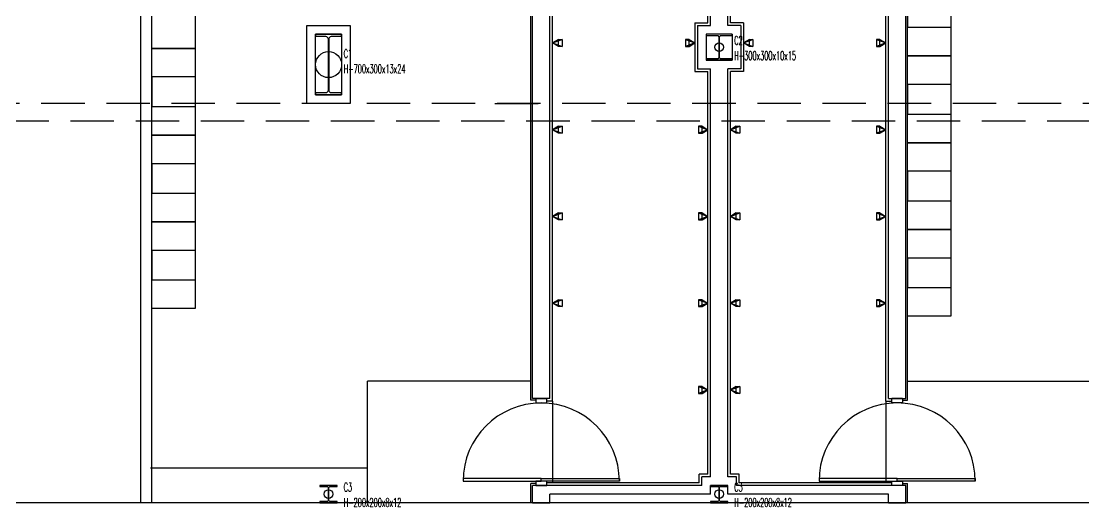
# Model space of a CAD drawing. Header units: millimetres. Extents: x 10462777 to 22643323, y 453826 to 1389191.
# Drawn here: x 11475833 to 11488073, y 606760 to 612357 of the extents above; entities that cross this region are included whole.
import ezdxf
from ezdxf.enums import TextEntityAlignment as Align

# ---------------------------------------------------------------- set-up
doc = ezdxf.new("R2010")
doc.units = ezdxf.units.MM
doc.header["$LTSCALE"] = 200
doc.header["$MEASUREMENT"] = 0
doc.linetypes.add('HIDDEN', pattern=[3.75, 2.5, -1.25])
for name, color, linetype in [('4', 4, 'CONTINUOUS'), ('COL', 2, 'CONTINUOUS'), ('door', 4, 'CONTINUOUS'), ('EL', 9, 'CONTINUOUS'), ('ELE', 7, 'CONTINUOUS'), ('FIN', 5, 'CONTINUOUS'), ('panel', 4, 'CONTINUOUS'), ('tab6', 5, 'HIDDEN'), ('TOI', 8, 'CONTINUOUS'), ('WAL', 3, 'CONTINUOUS')]:
    doc.layers.add(name, color=color, linetype=linetype)
doc.layers.add('No_Print', color=153, linetype='CONTINUOUS', plot=False)
doc.styles.add('HYwulM', font='txt.shx ', dxfattribs={"bigfont": ' whgtxt.shx'})

msp = doc.modelspace()

# ---------------------------------------------------------------- linework, layer by layer
at = {"layer": '4', "color": 253}
for p, q in [((11477335.7949, 612044.73366), (11477335.7949, 613044.73366)), ((11477835.7949, 613044.73366), (11477835.7949, 612044.73366)), ((11486043.2949, 611957.23366), (11486043.2949, 612957.23366)), ((11486543.2949, 612957.23366), (11486543.2949, 611957.23366)), ((11486043.2949, 612627.23366), (11486043.2949, 612287.23366)), ((11486043.2949, 612287.23366), (11486543.2949, 612287.23366)), ((11477835.7949, 612044.73366), (11477335.7949, 612044.73366)), ((11477335.7949, 611044.73366), (11477335.7949, 612044.73366)), ((11477335.7949, 612044.73366), (11477835.7949, 612044.73366)), ((11477835.7949, 612044.73366), (11477835.7949, 611044.73366)), ((11477835.7949, 612044.73366), (11477835.7949, 611714.73366)), ((11486543.2949, 611957.23366), (11486043.2949, 611957.23366)), ((11486043.2949, 610957.23366), (11486043.2949, 611957.23366)), ((11486043.2949, 611957.23366), (11486543.2949, 611957.23366)), ((11486543.2949, 611957.23366), (11486543.2949, 610957.23366)), ((11486543.2949, 611957.23366), (11486543.2949, 611627.23366)), ((11477835.7949, 611714.73366), (11477335.7949, 611714.73366)), ((11477335.7949, 611714.73366), (11477335.7949, 611374.73366)), ((11486543.2949, 611627.23366), (11486043.2949, 611627.23366)), ((11486043.2949, 611627.23366), (11486043.2949, 611287.23366)), ((11477335.7949, 611374.73366), (11477835.7949, 611374.73366)), ((11486043.2949, 611287.23366), (11486543.2949, 611287.23366)), ((11477335.7949, 610044.73366), (11477335.7949, 611044.73366)), ((11477335.7949, 611044.73366), (11477835.7949, 611044.73366)), ((11477835.7949, 611044.73366), (11477335.7949, 611044.73366)), ((11477835.7949, 611044.73366), (11477835.7949, 610044.73366)), ((11477835.7949, 611044.73366), (11477835.7949, 610714.73366)), ((11486043.2949, 609957.23366), (11486043.2949, 610957.23366)), ((11486043.2949, 610957.23366), (11486543.2949, 610957.23366)), ((11486543.2949, 610957.23366), (11486043.2949, 610957.23366)), ((11486543.2949, 610957.23366), (11486543.2949, 609957.23366)), ((11486543.2949, 610957.23366), (11486543.2949, 610627.23366)), ((11477835.7949, 610714.73366), (11477335.7949, 610714.73366)), ((11477335.7949, 610714.73366), (11477335.7949, 610374.73366)), ((11486543.2949, 610627.23366), (11486043.2949, 610627.23366)), ((11486043.2949, 610627.23366), (11486043.2949, 610287.23366)), ((11477335.7949, 610374.73366), (11477835.7949, 610374.73366)), ((11486043.2949, 610287.23366), (11486543.2949, 610287.23366)), ((11477335.7949, 609044.73366), (11477335.7949, 610044.73366)), ((11477335.7949, 610044.73366), (11477835.7949, 610044.73366)), ((11477835.7949, 610044.73366), (11477335.7949, 610044.73366)), ((11477835.7949, 610044.73366), (11477835.7949, 609044.73366)), ((11477835.7949, 610044.73366), (11477835.7949, 609714.73366)), ((11486043.2949, 608957.23366), (11486043.2949, 609957.23366)), ((11486043.2949, 609957.23366), (11486543.2949, 609957.23366)), ((11486543.2949, 609957.23366), (11486043.2949, 609957.23366)), ((11486543.2949, 609957.23366), (11486543.2949, 608957.23366)), ((11486543.2949, 609957.23366), (11486543.2949, 609627.23366)), ((11477835.7949, 609714.73366), (11477335.7949, 609714.73366)), ((11477335.7949, 609714.73366), (11477335.7949, 609374.73366)), ((11486543.2949, 609627.23366), (11486043.2949, 609627.23366)), ((11486043.2949, 609627.23366), (11486043.2949, 609287.23366)), ((11477335.7949, 609374.73366), (11477835.7949, 609374.73366)), ((11486043.2949, 609287.23366), (11486543.2949, 609287.23366)), ((11477835.7949, 609044.73366), (11477335.7949, 609044.73366)), ((11486543.2949, 608957.23366), (11486043.2949, 608957.23366)), ((11477323.2949, 607207.23366), (11479823.2949, 607207.23366))]:
    msp.add_line(p, q, dxfattribs=at)
at = {"layer": 'COL', "color": 253}
for points in [[(11479366.7949, 611559.23366, -0.4142135624), (11479338.7949, 611531.23366), (11479223.2949, 611531.23366), (11479223.2949, 611507.23366), (11479523.2949, 611507.23366), (11479523.2949, 611531.23366), (11479407.7949, 611531.23366, -0.4142135624), (11479379.7949, 611559.23366), (11479379.7949, 612155.23366, -0.4142135624), (11479407.7949, 612183.23366), (11479523.2949, 612183.23366), (11479523.2949, 612207.23366), (11479223.2949, 612207.23366), (11479223.2949, 612183.23366), (11479338.7949, 612183.23366, -0.4142135624), (11479366.7949, 612155.23366)], [(11483868.2949, 611938.23366, -0.4142135624), (11483852.2949, 611922.23366), (11483723.2949, 611922.23366), (11483723.2949, 611907.23366), (11484023.2949, 611907.23366), (11484023.2949, 611922.23366), (11483894.2949, 611922.23366, -0.4142135624), (11483878.2949, 611938.23366), (11483878.2949, 612176.23366, -0.4142135624), (11483894.2949, 612192.23366), (11484023.2949, 612192.23366), (11484023.2949, 612207.23366), (11483723.2949, 612207.23366), (11483723.2949, 612192.23366), (11483852.2949, 612192.23366, -0.4142135624), (11483868.2949, 612176.23366)], [(11479369.2949, 606835.23366, -0.4142135624), (11479353.2949, 606819.23366), (11479273.2949, 606819.23366), (11479273.2949, 606807.23366), (11479473.2949, 606807.23366), (11479473.2949, 606819.23366), (11479393.2949, 606819.23366, -0.4142135624), (11479377.2949, 606835.23366), (11479377.2949, 606979.23366, -0.4142135624), (11479393.2949, 606995.23366), (11479473.2949, 606995.23366), (11479473.2949, 607007.23366), (11479273.2949, 607007.23366), (11479273.2949, 606995.23366), (11479353.2949, 606995.23366, -0.4142135624), (11479369.2949, 606979.23366)], [(11483869.2949, 606835.23366, -0.4142135624), (11483853.2949, 606819.23366), (11483773.2949, 606819.23366), (11483773.2949, 606807.23366), (11483973.2949, 606807.23366), (11483973.2949, 606819.23366), (11483893.2949, 606819.23366, -0.4142135624), (11483877.2949, 606835.23366), (11483877.2949, 606979.23366, -0.4142135624), (11483893.2949, 606995.23366), (11483973.2949, 606995.23366), (11483973.2949, 607007.23366), (11483773.2949, 607007.23366), (11483773.2949, 606995.23366), (11483853.2949, 606995.23366, -0.4142135624), (11483869.2949, 606979.23366)]]:
    msp.add_lwpolyline(points, format="xyb", close=True, dxfattribs=at)
at = {"layer": 'door', "color": 253, "linetype": 'Continuous'}
for p, q in [((11481885.7949, 608007.23366), (11481760.7949, 608007.23366)), ((11481760.7949, 608007.23366), (11481760.7949, 607957.23366)), ((11481885.7949, 607957.23366), (11481885.7949, 608007.23366)), ((11485860.7949, 608007.23366), (11485985.7949, 608007.23366)), ((11485860.7949, 607957.23366), (11485860.7949, 608007.23366)), ((11485985.7949, 608007.23366), (11485985.7949, 607957.23366)), ((11481760.7949, 607957.23366), (11481885.7949, 607957.23366)), ((11485985.7949, 607957.23366), (11485860.7949, 607957.23366)), ((11481823.2949, 607087.23366), (11480923.2949, 607087.23366)), ((11480923.2949, 607087.23366), (11480923.2949, 607057.23366)), ((11480923.2949, 607057.23366), (11481823.2949, 607057.23366)), ((11481885.7949, 607057.23366), (11481760.7949, 607057.23366)), ((11481760.7949, 607057.23366), (11481760.7949, 607007.23366)), ((11481823.2949, 607057.23366), (11481823.2949, 607087.23366)), ((11481823.2949, 607087.23366), (11482723.2949, 607087.23366)), ((11481823.2949, 607057.23366), (11481823.2949, 607087.23366)), ((11482723.2949, 607057.23366), (11481823.2949, 607057.23366)), ((11481885.7949, 607007.23366), (11481885.7949, 607057.23366)), ((11482723.2949, 607087.23366), (11482723.2949, 607057.23366)), ((11485923.2949, 607087.23366), (11485023.2949, 607087.23366)), ((11485023.2949, 607087.23366), (11485023.2949, 607057.23366)), ((11485023.2949, 607057.23366), (11485923.2949, 607057.23366)), ((11485860.7949, 607057.23366), (11485985.7949, 607057.23366)), ((11485860.7949, 607007.23366), (11485860.7949, 607057.23366)), ((11485923.2949, 607057.23366), (11485923.2949, 607087.23366)), ((11485923.2949, 607057.23366), (11485923.2949, 607087.23366)), ((11485923.2949, 607087.23366), (11486823.2949, 607087.23366)), ((11486823.2949, 607057.23366), (11485923.2949, 607057.23366)), ((11485985.7949, 607057.23366), (11485985.7949, 607007.23366)), ((11486823.2949, 607087.23366), (11486823.2949, 607057.23366)), ((11481760.7949, 607007.23366), (11481885.7949, 607007.23366)), ((11485985.7949, 607007.23366), (11485860.7949, 607007.23366))]:
    msp.add_line(p, q, dxfattribs=at)
for centre, start, end in [((11481823.2949, 607057.23366), 90, 180), ((11481823.2949, 607057.23366), 0, 90), ((11485923.2949, 607057.23366), 90, 180), ((11485923.2949, 607057.23366), 0, 90)]:
    msp.add_arc(centre, 900, start, end, dxfattribs=at)
at = {"layer": 'EL', "color": 253}
for p, q in [((11481953.2949, 607977.23366), (11481953.2949, 607037.23366)), ((11485793.2949, 607977.23366), (11485793.2949, 607037.23366))]:
    msp.add_line(p, q, dxfattribs=at)
at = {"layer": 'ELE', "color": 253}
for p, q in [((11481703.2949, 608207.23366), (11479823.2949, 608207.23366)), ((11479823.2949, 606807.23366), (11479823.2949, 608207.23366)), ((11486043.2949, 608207.23366), (11488523.2949, 608207.23366))]:
    msp.add_line(p, q, dxfattribs=at)
at = {"layer": 'FIN', "color": 253}
for p, q in [((11481703.2949, 607987.23366), (11481703.2949, 616044.73366)), ((11486043.2949, 607987.23366), (11486043.2949, 616044.73366)), ((11481953.2949, 607977.23366), (11481953.2949, 615814.73366)), ((11483743.2949, 612339.73366), (11483743.2949, 615814.73366)), ((11484003.2949, 612339.73366), (11484003.2949, 615814.73366)), ((11485793.2949, 607977.23366), (11485793.2949, 615814.73366)), ((11483593.2949, 612339.73366), (11483593.2949, 611779.73366)), ((11483593.2949, 612339.73366), (11483743.2949, 612339.73366)), ((11484153.2949, 612339.73366), (11484003.2949, 612339.73366)), ((11484153.2949, 612339.73366), (11484153.2949, 611779.73366)), ((11483593.2949, 611779.73366), (11483743.2949, 611779.73366)), ((11483743.2949, 607137.23366), (11483743.2949, 611779.73366)), ((11484003.2949, 607137.23366), (11484003.2949, 611779.73366)), ((11484153.2949, 611779.73366), (11484003.2949, 611779.73366)), ((11481760.7949, 607987.23366), (11481703.2949, 607987.23366)), ((11481953.2949, 607977.23366), (11481885.7949, 607977.23366)), ((11485793.2949, 607977.23366), (11485860.7949, 607977.23366)), ((11485985.7949, 607987.23366), (11486043.2949, 607987.23366)), ((11483643.2949, 607037.23366), (11483643.2949, 607137.23366)), ((11483743.2949, 607137.23366), (11483643.2949, 607137.23366)), ((11484103.2949, 607137.23366), (11484003.2949, 607137.23366)), ((11484103.2949, 607037.23366), (11484103.2949, 607137.23366)), ((11481760.7949, 607027.23366), (11481703.2949, 607027.23366)), ((11481703.2949, 606807.23366), (11481703.2949, 607027.23366)), ((11483643.2949, 607037.23366), (11481885.7949, 607037.23366)), ((11485860.7949, 607037.23366), (11484103.2949, 607037.23366)), ((11485985.7949, 607027.23366), (11486043.2949, 607027.23366)), ((11486043.2949, 606807.23366), (11486043.2949, 607027.23366))]:
    msp.add_line(p, q, dxfattribs=at)
at = {"layer": 'No_Print', "color": 253}
for centre, radius in [((11483873.2949, 612057.23366), 50), ((11479373.2949, 611857.23366), 150), ((11479373.2949, 606907.23366), 50), ((11483873.2949, 606907.23366), 50)]:
    msp.add_circle(centre, radius, dxfattribs=at)
at = {"layer": 'panel', "color": 253}
for p, q in [((11477210.7949, 606807.23366), (11477210.7949, 617757.23366)), ((11477335.7949, 606807.23366), (11477335.7949, 617757.23366)), ((11479123.2949, 612309.73366), (11479623.2949, 612309.73366)), ((11479123.2949, 611409.73366), (11479123.2949, 612309.73366)), ((11479623.2949, 612309.73366), (11479623.2949, 611409.73366)), ((11479223.2949, 612209.73366), (11479523.2949, 612209.73366)), ((11479223.2949, 611509.73366), (11479223.2949, 612209.73366)), ((11479523.2949, 612209.73366), (11479523.2949, 611509.73366)), ((11479523.2949, 611509.73366), (11479223.2949, 611509.73366)), ((11479623.2949, 611409.73366), (11479123.2949, 611409.73366)), ((11481760.7949, 608007.23366), (11481885.7949, 608007.23366)), ((11485985.7949, 608007.23366), (11485860.7949, 608007.23366)), ((11488523.2949, 606807.23366), (11441223.2949, 606807.23366))]:
    msp.add_line(p, q, dxfattribs=at)
at = {"layer": 'tab6', "color": 253}
for p, q in [((11497563.67703, 611407.23366), (11436650.7949, 611407.23366)), ((11481289.2949, 611407.23366), (11481889.2949, 611407.23366)), ((11436650.7949, 611207.23366), (11497563.67703, 611207.23366))]:
    msp.add_line(p, q, dxfattribs=at)
at = {"layer": 'TOI', "color": 253}
for p, q in [((11482020.7865, 612147.20876), (11481953.2949, 612107.23366)), ((11482020.7865, 612147.20876), (11481953.2949, 612107.23366)), ((11482062.64383, 612147.20876), (11481953.2949, 612107.23366)), ((11481953.2949, 612107.23366), (11482062.64383, 612147.20876)), ((11482020.7865, 612067.25856), (11481953.2949, 612107.23366)), ((11482020.7865, 612067.25856), (11481953.2949, 612107.23366)), ((11481953.2949, 612107.23366), (11482062.64383, 612067.25856)), ((11481953.2949, 612107.23366), (11482062.64383, 612067.25856)), ((11482020.7865, 612067.25856), (11482020.7865, 612147.20876)), ((11482020.7865, 612147.20876), (11482062.64383, 612147.20876)), ((11482062.64383, 612067.25856), (11482020.7865, 612067.25856)), ((11482062.64383, 612147.20876), (11482062.64383, 612067.25856)), ((11483483.94596, 612147.20876), (11483483.94596, 612067.25856)), ((11483525.8033, 612147.20876), (11483483.94596, 612147.20876)), ((11483483.94596, 612147.20876), (11483593.2949, 612107.23366)), ((11483593.2949, 612107.23366), (11483483.94596, 612147.20876)), ((11483593.2949, 612107.23366), (11483483.94596, 612067.25856)), ((11483593.2949, 612107.23366), (11483483.94596, 612067.25856)), ((11483483.94596, 612067.25856), (11483525.8033, 612067.25856)), ((11483525.8033, 612147.20876), (11483593.2949, 612107.23366)), ((11483525.8033, 612147.20876), (11483593.2949, 612107.23366)), ((11483525.8033, 612067.25856), (11483525.8033, 612147.20876)), ((11483525.8033, 612067.25856), (11483593.2949, 612107.23366)), ((11483525.8033, 612067.25856), (11483593.2949, 612107.23366)), ((11484220.7865, 612147.20876), (11484153.2949, 612107.23366)), ((11484220.7865, 612147.20876), (11484153.2949, 612107.23366)), ((11484262.64383, 612147.20876), (11484153.2949, 612107.23366)), ((11484153.2949, 612107.23366), (11484262.64383, 612147.20876)), ((11484220.7865, 612067.25856), (11484153.2949, 612107.23366)), ((11484220.7865, 612067.25856), (11484153.2949, 612107.23366)), ((11484153.2949, 612107.23366), (11484262.64383, 612067.25856)), ((11484153.2949, 612107.23366), (11484262.64383, 612067.25856)), ((11484220.7865, 612067.25856), (11484220.7865, 612147.20876)), ((11484220.7865, 612147.20876), (11484262.64383, 612147.20876)), ((11484262.64383, 612067.25856), (11484220.7865, 612067.25856)), ((11484262.64383, 612147.20876), (11484262.64383, 612067.25856)), ((11485683.94596, 612147.20876), (11485683.94596, 612067.25856)), ((11485725.8033, 612147.20876), (11485683.94596, 612147.20876)), ((11485683.94596, 612147.20876), (11485793.2949, 612107.23366)), ((11485793.2949, 612107.23366), (11485683.94596, 612147.20876)), ((11485793.2949, 612107.23366), (11485683.94596, 612067.25856)), ((11485793.2949, 612107.23366), (11485683.94596, 612067.25856)), ((11485683.94596, 612067.25856), (11485725.8033, 612067.25856)), ((11485725.8033, 612147.20876), (11485793.2949, 612107.23366)), ((11485725.8033, 612147.20876), (11485793.2949, 612107.23366)), ((11485725.8033, 612067.25856), (11485725.8033, 612147.20876)), ((11485725.8033, 612067.25856), (11485793.2949, 612107.23366)), ((11485725.8033, 612067.25856), (11485793.2949, 612107.23366)), ((11482020.7865, 611147.20876), (11481953.2949, 611107.23366)), ((11482020.7865, 611147.20876), (11481953.2949, 611107.23366)), ((11482062.64383, 611147.20876), (11481953.2949, 611107.23366)), ((11481953.2949, 611107.23366), (11482062.64383, 611147.20876)), ((11482020.7865, 611067.25856), (11481953.2949, 611107.23366)), ((11482020.7865, 611067.25856), (11481953.2949, 611107.23366)), ((11481953.2949, 611107.23366), (11482062.64383, 611067.25856)), ((11481953.2949, 611107.23366), (11482062.64383, 611067.25856)), ((11482020.7865, 611067.25856), (11482020.7865, 611147.20876)), ((11482020.7865, 611147.20876), (11482062.64383, 611147.20876)), ((11482062.64383, 611067.25856), (11482020.7865, 611067.25856)), ((11482062.64383, 611147.20876), (11482062.64383, 611067.25856)), ((11483633.94596, 611147.20876), (11483633.94596, 611067.25856)), ((11483675.8033, 611147.20876), (11483633.94596, 611147.20876)), ((11483633.94596, 611147.20876), (11483743.2949, 611107.23366)), ((11483743.2949, 611107.23366), (11483633.94596, 611147.20876)), ((11483743.2949, 611107.23366), (11483633.94596, 611067.25856)), ((11483743.2949, 611107.23366), (11483633.94596, 611067.25856)), ((11483633.94596, 611067.25856), (11483675.8033, 611067.25856)), ((11483675.8033, 611147.20876), (11483743.2949, 611107.23366)), ((11483675.8033, 611147.20876), (11483743.2949, 611107.23366)), ((11483675.8033, 611067.25856), (11483675.8033, 611147.20876)), ((11483675.8033, 611067.25856), (11483743.2949, 611107.23366)), ((11483675.8033, 611067.25856), (11483743.2949, 611107.23366)), ((11484070.7865, 611147.20876), (11484003.2949, 611107.23366)), ((11484070.7865, 611147.20876), (11484003.2949, 611107.23366)), ((11484112.64383, 611147.20876), (11484003.2949, 611107.23366)), ((11484003.2949, 611107.23366), (11484112.64383, 611147.20876)), ((11484070.7865, 611067.25856), (11484003.2949, 611107.23366)), ((11484070.7865, 611067.25856), (11484003.2949, 611107.23366)), ((11484003.2949, 611107.23366), (11484112.64383, 611067.25856)), ((11484003.2949, 611107.23366), (11484112.64383, 611067.25856)), ((11484070.7865, 611067.25856), (11484070.7865, 611147.20876)), ((11484070.7865, 611147.20876), (11484112.64383, 611147.20876)), ((11484112.64383, 611067.25856), (11484070.7865, 611067.25856)), ((11484112.64383, 611147.20876), (11484112.64383, 611067.25856)), ((11485683.94596, 611147.20876), (11485683.94596, 611067.25856)), ((11485725.8033, 611147.20876), (11485683.94596, 611147.20876)), ((11485683.94596, 611147.20876), (11485793.2949, 611107.23366)), ((11485793.2949, 611107.23366), (11485683.94596, 611147.20876)), ((11485793.2949, 611107.23366), (11485683.94596, 611067.25856)), ((11485793.2949, 611107.23366), (11485683.94596, 611067.25856)), ((11485683.94596, 611067.25856), (11485725.8033, 611067.25856)), ((11485725.8033, 611147.20876), (11485793.2949, 611107.23366)), ((11485725.8033, 611147.20876), (11485793.2949, 611107.23366)), ((11485725.8033, 611067.25856), (11485725.8033, 611147.20876)), ((11485725.8033, 611067.25856), (11485793.2949, 611107.23366)), ((11485725.8033, 611067.25856), (11485793.2949, 611107.23366)), ((11482020.7865, 610147.20876), (11481953.2949, 610107.23366)), ((11482020.7865, 610147.20876), (11481953.2949, 610107.23366)), ((11482062.64383, 610147.20876), (11481953.2949, 610107.23366)), ((11481953.2949, 610107.23366), (11482062.64383, 610147.20876)), ((11482020.7865, 610067.25856), (11481953.2949, 610107.23366)), ((11482020.7865, 610067.25856), (11481953.2949, 610107.23366)), ((11481953.2949, 610107.23366), (11482062.64383, 610067.25856)), ((11481953.2949, 610107.23366), (11482062.64383, 610067.25856)), ((11482020.7865, 610067.25856), (11482020.7865, 610147.20876)), ((11482020.7865, 610147.20876), (11482062.64383, 610147.20876)), ((11482062.64383, 610147.20876), (11482062.64383, 610067.25856)), ((11483633.94596, 610147.20876), (11483633.94596, 610067.25856)), ((11483675.8033, 610147.20876), (11483633.94596, 610147.20876)), ((11483633.94596, 610147.20876), (11483743.2949, 610107.23366)), ((11483743.2949, 610107.23366), (11483633.94596, 610147.20876)), ((11483743.2949, 610107.23366), (11483633.94596, 610067.25856)), ((11483743.2949, 610107.23366), (11483633.94596, 610067.25856)), ((11483675.8033, 610147.20876), (11483743.2949, 610107.23366)), ((11483675.8033, 610147.20876), (11483743.2949, 610107.23366)), ((11483675.8033, 610067.25856), (11483675.8033, 610147.20876)), ((11483675.8033, 610067.25856), (11483743.2949, 610107.23366)), ((11483675.8033, 610067.25856), (11483743.2949, 610107.23366)), ((11484070.7865, 610147.20876), (11484003.2949, 610107.23366)), ((11484070.7865, 610147.20876), (11484003.2949, 610107.23366)), ((11484112.64383, 610147.20876), (11484003.2949, 610107.23366)), ((11484003.2949, 610107.23366), (11484112.64383, 610147.20876)), ((11484070.7865, 610067.25856), (11484003.2949, 610107.23366)), ((11484070.7865, 610067.25856), (11484003.2949, 610107.23366)), ((11484003.2949, 610107.23366), (11484112.64383, 610067.25856)), ((11484003.2949, 610107.23366), (11484112.64383, 610067.25856)), ((11484070.7865, 610067.25856), (11484070.7865, 610147.20876)), ((11484070.7865, 610147.20876), (11484112.64383, 610147.20876)), ((11484112.64383, 610147.20876), (11484112.64383, 610067.25856)), ((11485683.94596, 610147.20876), (11485683.94596, 610067.25856)), ((11485725.8033, 610147.20876), (11485683.94596, 610147.20876)), ((11485683.94596, 610147.20876), (11485793.2949, 610107.23366)), ((11485793.2949, 610107.23366), (11485683.94596, 610147.20876)), ((11485793.2949, 610107.23366), (11485683.94596, 610067.25856)), ((11485793.2949, 610107.23366), (11485683.94596, 610067.25856)), ((11485725.8033, 610147.20876), (11485793.2949, 610107.23366)), ((11485725.8033, 610147.20876), (11485793.2949, 610107.23366)), ((11485725.8033, 610067.25856), (11485725.8033, 610147.20876)), ((11485725.8033, 610067.25856), (11485793.2949, 610107.23366)), ((11485725.8033, 610067.25856), (11485793.2949, 610107.23366)), ((11482062.64383, 610067.25856), (11482020.7865, 610067.25856)), ((11483633.94596, 610067.25856), (11483675.8033, 610067.25856)), ((11484112.64383, 610067.25856), (11484070.7865, 610067.25856)), ((11485683.94596, 610067.25856), (11485725.8033, 610067.25856)), ((11482020.7865, 609147.20876), (11481953.2949, 609107.23366)), ((11482020.7865, 609147.20876), (11481953.2949, 609107.23366)), ((11482062.64383, 609147.20876), (11481953.2949, 609107.23366)), ((11481953.2949, 609107.23366), (11482062.64383, 609147.20876)), ((11482020.7865, 609067.25856), (11481953.2949, 609107.23366)), ((11482020.7865, 609067.25856), (11481953.2949, 609107.23366)), ((11481953.2949, 609107.23366), (11482062.64383, 609067.25856)), ((11481953.2949, 609107.23366), (11482062.64383, 609067.25856)), ((11482020.7865, 609067.25856), (11482020.7865, 609147.20876)), ((11482020.7865, 609147.20876), (11482062.64383, 609147.20876)), ((11482062.64383, 609147.20876), (11482062.64383, 609067.25856)), ((11483633.94596, 609147.20876), (11483633.94596, 609067.25856)), ((11483675.8033, 609147.20876), (11483633.94596, 609147.20876)), ((11483633.94596, 609147.20876), (11483743.2949, 609107.23366)), ((11483743.2949, 609107.23366), (11483633.94596, 609147.20876)), ((11483743.2949, 609107.23366), (11483633.94596, 609067.25856)), ((11483743.2949, 609107.23366), (11483633.94596, 609067.25856)), ((11483675.8033, 609147.20876), (11483743.2949, 609107.23366)), ((11483675.8033, 609147.20876), (11483743.2949, 609107.23366)), ((11483675.8033, 609067.25856), (11483675.8033, 609147.20876)), ((11483675.8033, 609067.25856), (11483743.2949, 609107.23366)), ((11483675.8033, 609067.25856), (11483743.2949, 609107.23366)), ((11484070.7865, 609147.20876), (11484003.2949, 609107.23366)), ((11484070.7865, 609147.20876), (11484003.2949, 609107.23366)), ((11484112.64383, 609147.20876), (11484003.2949, 609107.23366)), ((11484003.2949, 609107.23366), (11484112.64383, 609147.20876)), ((11484070.7865, 609067.25856), (11484003.2949, 609107.23366)), ((11484070.7865, 609067.25856), (11484003.2949, 609107.23366)), ((11484003.2949, 609107.23366), (11484112.64383, 609067.25856)), ((11484003.2949, 609107.23366), (11484112.64383, 609067.25856)), ((11484070.7865, 609067.25856), (11484070.7865, 609147.20876)), ((11484070.7865, 609147.20876), (11484112.64383, 609147.20876)), ((11484112.64383, 609147.20876), (11484112.64383, 609067.25856)), ((11485683.94596, 609147.20876), (11485683.94596, 609067.25856)), ((11485725.8033, 609147.20876), (11485683.94596, 609147.20876)), ((11485683.94596, 609147.20876), (11485793.2949, 609107.23366)), ((11485793.2949, 609107.23366), (11485683.94596, 609147.20876)), ((11485793.2949, 609107.23366), (11485683.94596, 609067.25856)), ((11485793.2949, 609107.23366), (11485683.94596, 609067.25856)), ((11485725.8033, 609147.20876), (11485793.2949, 609107.23366)), ((11485725.8033, 609147.20876), (11485793.2949, 609107.23366)), ((11485725.8033, 609067.25856), (11485725.8033, 609147.20876)), ((11485725.8033, 609067.25856), (11485793.2949, 609107.23366)), ((11485725.8033, 609067.25856), (11485793.2949, 609107.23366)), ((11482062.64383, 609067.25856), (11482020.7865, 609067.25856)), ((11483633.94596, 609067.25856), (11483675.8033, 609067.25856)), ((11484112.64383, 609067.25856), (11484070.7865, 609067.25856)), ((11485683.94596, 609067.25856), (11485725.8033, 609067.25856)), ((11483633.94596, 608147.20876), (11483633.94596, 608067.25856)), ((11483675.8033, 608147.20876), (11483633.94596, 608147.20876)), ((11483633.94596, 608147.20876), (11483743.2949, 608107.23366)), ((11483743.2949, 608107.23366), (11483633.94596, 608147.20876)), ((11483675.8033, 608147.20876), (11483743.2949, 608107.23366)), ((11483675.8033, 608147.20876), (11483743.2949, 608107.23366)), ((11483675.8033, 608067.25856), (11483675.8033, 608147.20876)), ((11484070.7865, 608147.20876), (11484003.2949, 608107.23366)), ((11484070.7865, 608147.20876), (11484003.2949, 608107.23366)), ((11484112.64383, 608147.20876), (11484003.2949, 608107.23366)), ((11484003.2949, 608107.23366), (11484112.64383, 608147.20876)), ((11484070.7865, 608067.25856), (11484070.7865, 608147.20876)), ((11484070.7865, 608147.20876), (11484112.64383, 608147.20876)), ((11484112.64383, 608147.20876), (11484112.64383, 608067.25856)), ((11483743.2949, 608107.23366), (11483633.94596, 608067.25856)), ((11483743.2949, 608107.23366), (11483633.94596, 608067.25856)), ((11483633.94596, 608067.25856), (11483675.8033, 608067.25856)), ((11483675.8033, 608067.25856), (11483743.2949, 608107.23366)), ((11483675.8033, 608067.25856), (11483743.2949, 608107.23366)), ((11484070.7865, 608067.25856), (11484003.2949, 608107.23366)), ((11484070.7865, 608067.25856), (11484003.2949, 608107.23366)), ((11484003.2949, 608107.23366), (11484112.64383, 608067.25856)), ((11484003.2949, 608107.23366), (11484112.64383, 608067.25856)), ((11484112.64383, 608067.25856), (11484070.7865, 608067.25856))]:
    msp.add_line(p, q, dxfattribs=at)
at = {"layer": 'WAL', "color": 253, "ltscale": 10}
for p, q in [((11481723.2949, 608007.23366), (11481723.2949, 616044.73366)), ((11486023.2949, 608007.23366), (11486023.2949, 616044.73366)), ((11481923.2949, 608007.23366), (11481923.2949, 615844.73366)), ((11483773.2949, 612309.73366), (11483773.2949, 615844.73366)), ((11483973.2949, 612309.73366), (11483973.2949, 615844.73366)), ((11485823.2949, 608007.23366), (11485823.2949, 615844.73366)), ((11483623.2949, 612309.73366), (11483623.2949, 611809.73366)), ((11483623.2949, 612309.73366), (11483773.2949, 612309.73366)), ((11484123.2949, 612309.73366), (11483973.2949, 612309.73366)), ((11484123.2949, 612309.73366), (11484123.2949, 611809.73366)), ((11484023.2949, 612209.73366), (11483723.2949, 612209.73366)), ((11483723.2949, 612209.73366), (11483723.2949, 611909.73366)), ((11484023.2949, 612209.73366), (11484023.2949, 611909.73366)), ((11483623.2949, 611809.73366), (11483773.2949, 611809.73366)), ((11484023.2949, 611909.73366), (11483723.2949, 611909.73366)), ((11483773.2949, 607107.23366), (11483773.2949, 611809.73366)), ((11483973.2949, 607107.23366), (11483973.2949, 611809.73366)), ((11484123.2949, 611809.73366), (11483973.2949, 611809.73366)), ((11481923.2949, 608007.23366), (11481723.2949, 608007.23366)), ((11485823.2949, 608007.23366), (11486023.2949, 608007.23366)), ((11483673.2949, 607007.23366), (11483673.2949, 607107.23366)), ((11483773.2949, 607107.23366), (11483673.2949, 607107.23366)), ((11484073.2949, 607107.23366), (11483973.2949, 607107.23366)), ((11484073.2949, 607007.23366), (11484073.2949, 607107.23366)), ((11483673.2949, 607007.23366), (11481723.2949, 607007.23366)), ((11481723.2949, 606807.23366), (11481723.2949, 607007.23366)), ((11483773.2949, 606907.23366), (11481923.2949, 606907.23366)), ((11481923.2949, 606807.23366), (11481923.2949, 606907.23366)), ((11483773.2949, 606907.23366), (11483773.2949, 607007.23366)), ((11483773.2949, 607007.23366), (11483973.2949, 607007.23366)), ((11483973.2949, 606907.23366), (11483973.2949, 607007.23366)), ((11485823.2949, 606907.23366), (11483973.2949, 606907.23366)), ((11486023.2949, 607007.23366), (11484073.2949, 607007.23366)), ((11485823.2949, 606807.23366), (11485823.2949, 606907.23366)), ((11486023.2949, 606807.23366), (11486023.2949, 607007.23366)), ((11481723.2949, 606807.23366), (11481923.2949, 606807.23366)), ((11485823.2949, 606807.23366), (11486023.2949, 606807.23366))]:
    msp.add_line(p, q, dxfattribs=at)

# ---------------------------------------------------------------- texts
at = {"layer": 'No_Print', "color": 253, "style": 'HYwulM', "width": 0.5}
for s, p in [('C2', (11484047.12968, 612136.34295)), ('C1', (11479547.12968, 611983.84295)), ('H-300x300x10x15', (11484047.12968, 611960.33283)), ('H-700x300x13x24', (11479547.12968, 611807.83283)), ('C3', (11479547.12968, 606986.34295)), ('C3', (11484047.12968, 606986.34295)), ('H-200x200x8x12', (11479547.12968, 606810.33283)), ('H-200x200x8x12', (11484047.12968, 606810.33283))]:
    msp.add_text(s, height=100, dxfattribs=at).set_placement(p, align=Align.MIDDLE_LEFT)

doc.saveas('drawing.dxf')
